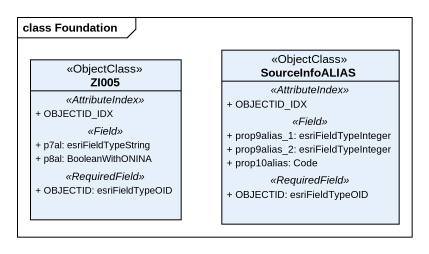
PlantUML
@startuml
mainframe class Foundation
hide circle
hide empty members
skinparam classAttributeIconSize 0
class ZI005 <<ObjectClass>> {
  .. <<AttributeIndex>> ..
  + OBJECTID_IDX
  .. <<Field>> ..
  + p7al: esriFieldTypeString
  + p8al: BooleanWithONINA
  .. <<RequiredField>> ..
  + OBJECTID: esriFieldTypeOID
}
class SourceInfoALIAS <<ObjectClass>> {
  .. <<AttributeIndex>> ..
  + OBJECTID_IDX
  .. <<Field>> ..
  + prop9alias_1: esriFieldTypeInteger
  + prop9alias_2: esriFieldTypeInteger
  + prop10alias: Code
  .. <<RequiredField>> ..
  + OBJECTID: esriFieldTypeOID
}
@enduml
